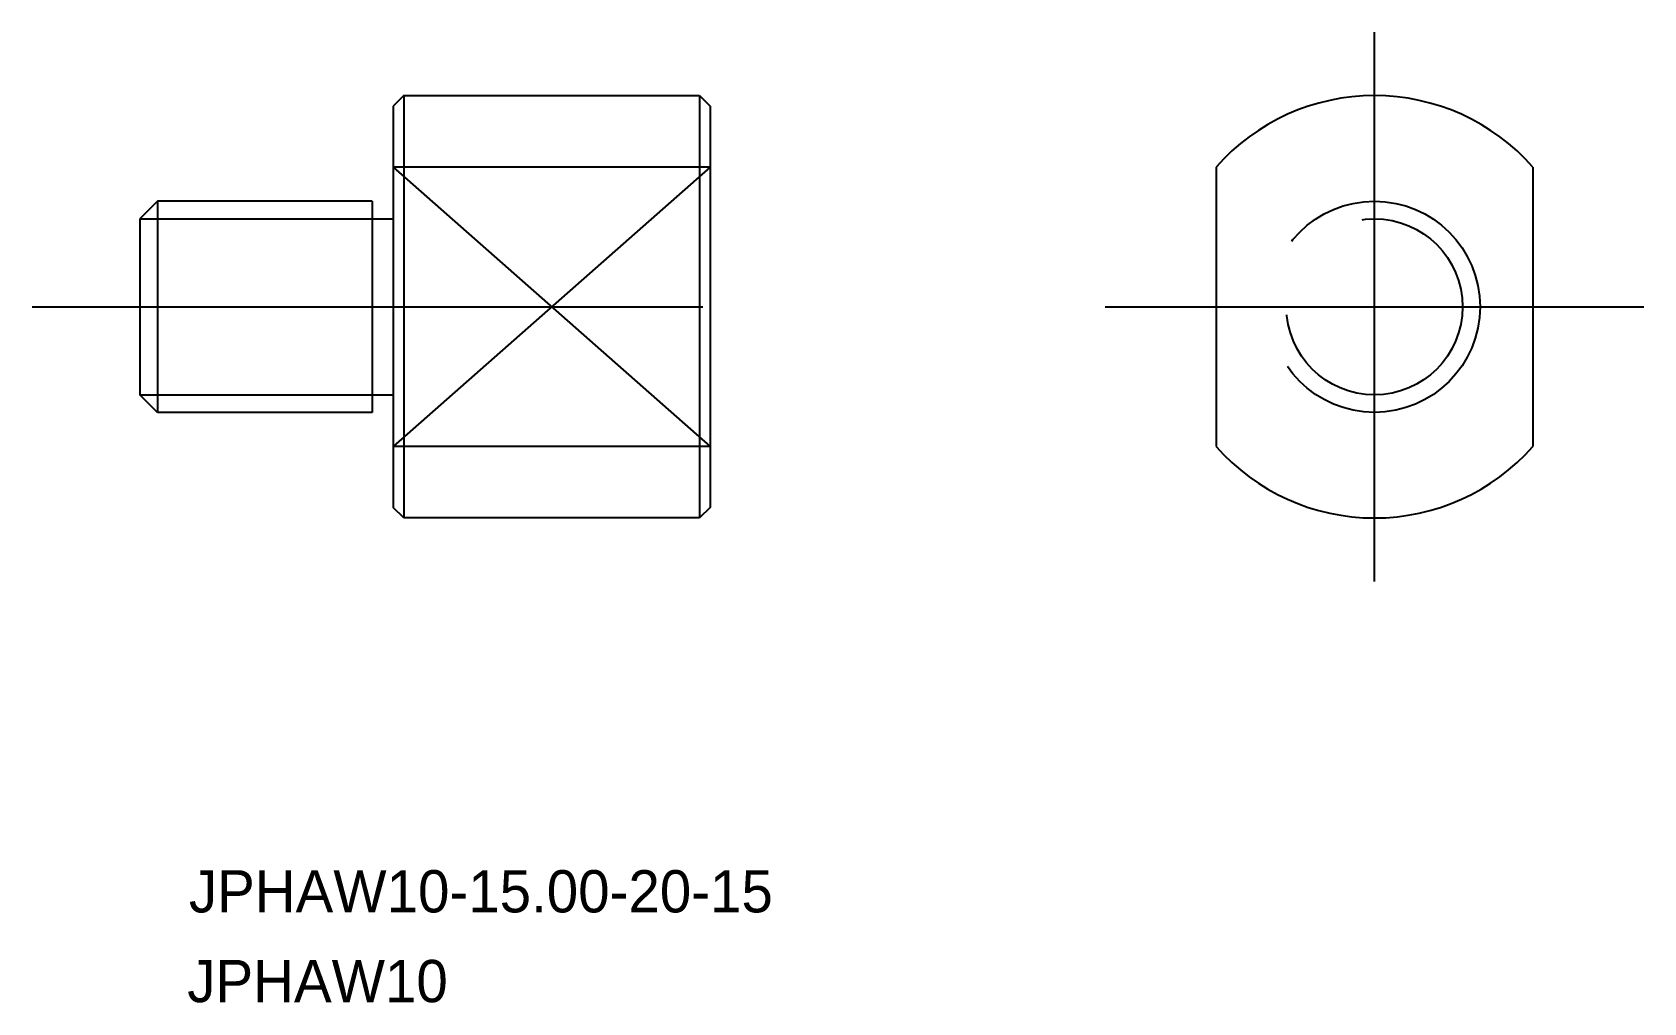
# Model space of a CAD drawing. Extents: x 381.3 to 457.6, y 642.4 to 688.3.
import ezdxf

# ---------------------------------------------------------------- set-up
doc = ezdxf.new("R2010")
doc.units = 0
doc.linetypes.add('CENTER', pattern=[50.8, 31.75, -6.35, 6.35, -6.35])
doc.linetypes.add('DASHED', pattern=[19.05, 12.7, -6.35])
doc.layers.get('0').update_dxf_attribs({"linetype": 'CONTINUOUS'})
doc.layers.add('CENTER', color=1, linetype='CENTER')

msp = doc.modelspace()

# ---------------------------------------------------------------- linework, layer by layer
at = {"color": 7, "linetype": 'CONTINUOUS'}
for p, q in [((398.854, 685.317), (398.354, 684.817)), ((398.854, 685.317), (412.854, 685.317)), ((398.854, 685.317), (398.854, 665.317)), ((412.854, 685.317), (413.354, 684.817)), ((412.854, 685.317), (412.854, 665.317)), ((398.354, 684.817), (398.354, 665.817)), ((413.354, 684.817), (413.354, 665.817)), ((413.354, 681.932), (398.354, 681.932)), ((437.313, 681.932), (437.313, 668.703)), ((452.313, 681.932), (452.313, 668.703)), ((387.187, 680.317), (386.354, 679.484)), ((397.354, 680.317), (387.187, 680.317)), ((387.187, 680.317), (387.187, 670.317)), ((397.354, 680.317), (397.354, 670.317)), ((386.354, 679.484), (386.354, 671.151)), ((397.354, 679.484), (398.354, 679.484)), ((387.187, 670.317), (386.354, 671.151)), ((397.354, 671.151), (398.354, 671.151)), ((397.354, 670.317), (387.187, 670.317)), ((413.354, 668.703), (398.354, 668.703)), ((398.854, 665.317), (398.354, 665.817)), ((413.354, 665.817), (412.854, 665.317)), ((412.854, 665.317), (398.854, 665.317))]:
    msp.add_line(p, q, dxfattribs=at)
at = {"color": 3, "linetype": 'CONTINUOUS'}
for p, q in [((398.354, 681.932), (413.354, 668.703)), ((413.354, 681.932), (398.354, 668.703)), ((386.354, 679.484), (397.354, 679.484)), ((386.354, 671.151), (397.354, 671.151))]:
    msp.add_line(p, q, dxfattribs=at)
at = {"color": 3, "linetype": 'DASHED'}
for radius in [5, 4.167]:
    msp.add_circle((444.813, 675.317), radius, dxfattribs=at)
at = {"color": 7, "linetype": 'CONTINUOUS'}
for start, end in [(41.40962, 138.59038), (221.40962, 318.59038)]:
    msp.add_arc((444.813, 675.317), 10, start, end, dxfattribs=at)
at = {"layer": 'CENTER', "color": 1, "linetype": 'CENTER'}
for p, q in [((444.813, 662.317), (444.813, 688.317)), ((381.26, 675.317), (417.53, 675.317)), ((432.061, 675.317), (457.565, 675.317))]:
    msp.add_line(p, q, dxfattribs=at)

# ---------------------------------------------------------------- texts
at = {"color": 7, "linetype": 'CONTINUOUS'}
for s, p in [('JPHAW10-15.00-20-15', (388.679, 646.642)), ('JPHAW10', (388.601, 642.392))]:
    msp.add_text(s, height=2, dxfattribs=at).set_placement(p)

doc.saveas('drawing.dxf')
